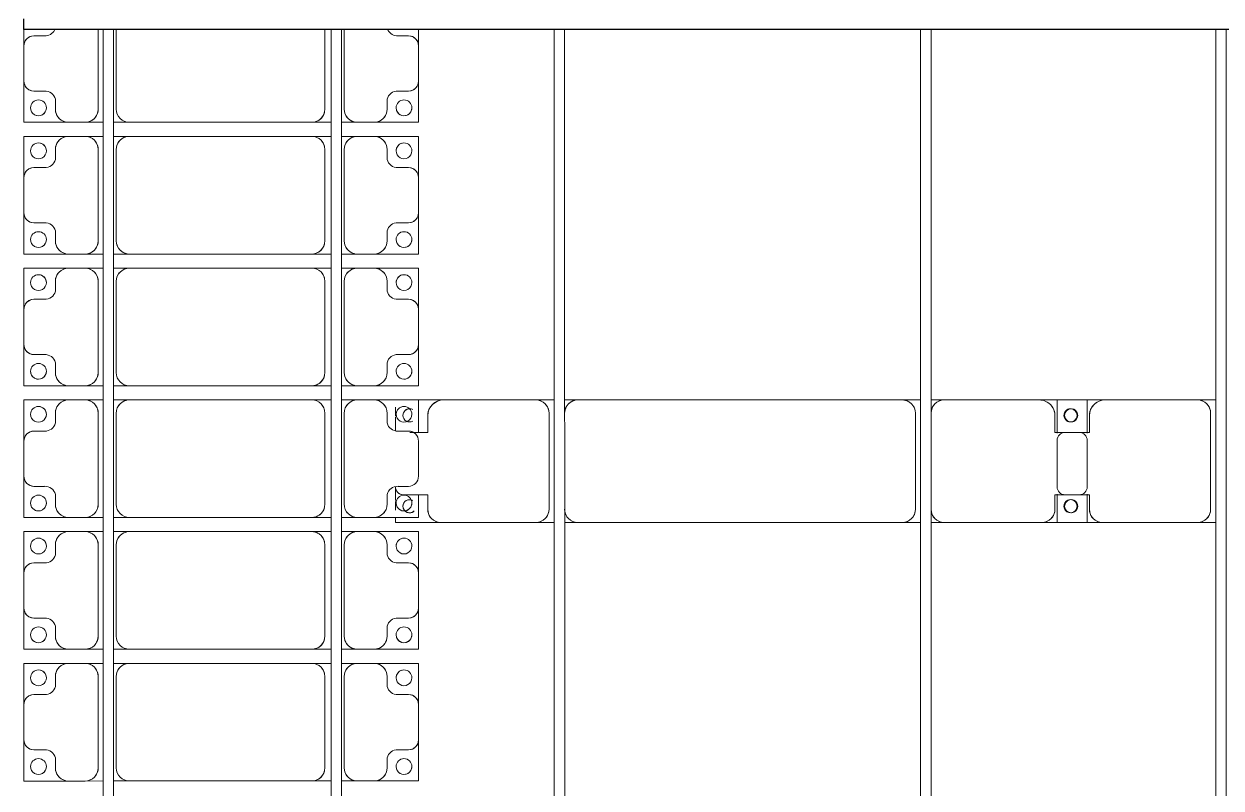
# Model space of a CAD drawing. Header units: millimetres. Extents: x -248177 to 167033, y 156986 to 268923.
# Drawn here: x -241154 to -236613, y 205500 to 208400 of the extents above; entities that cross this region are included whole.
import ezdxf

# ---------------------------------------------------------------- set-up
doc = ezdxf.new("R2010")
doc.units = ezdxf.units.MM
for name, color, linetype, lineweight in [('A-DETL-MBND', 5, 'Continuous', 9), ('A-GENM', 13, 'Continuous', 9), ('S-BEAM', 12, 'Continuous', 9)]:
    doc.layers.add(name, color=color, linetype=linetype, lineweight=lineweight)

# ---------------------------------------------------------------- blocks, each defined once
blk = doc.blocks.new('Dai phaodi lai - DẢI PHAO ĐI LẠI-17681-BỐ TRÍ KHUNG KẾT CẤU BÈ PIN 02')
at = {"layer": 'A-GENM', "color": 7}
for p, q in [((26371.2, 748.4), (26433.1, 748.4)), ((26433.1, 748.4), (26371.2, 748.4)), ((26566.9, 748.4), (26433.1, 748.4)), ((26566.9, 748.4), (26723.2, 748.4)), ((26723.2, 748.4), (26566.9, 748.4)), ((26723.2, 748.4), (26723.2, 579.3)), ((26723.2, 579.3), (26723.2, 748.4)), ((26776.8, 748.4), (26933.1, 748.4)), ((26776.8, 579.3), (26776.8, 748.4)), ((26776.8, 748.4), (26776.8, 579.3)), ((26933.1, 748.4), (26776.8, 748.4)), ((27066.9, 748.4), (26933.1, 748.4)), ((27066.9, 748.4), (27223.2, 748.4)), ((27223.2, 748.4), (27066.9, 748.4)), ((27223.2, 748.4), (27223.2, 579.3)), ((27223.2, 579.3), (27223.2, 748.4)), ((27276.8, 748.4), (27433.1, 748.4)), ((27276.8, 579.3), (27276.8, 748.4)), ((27276.8, 748.4), (27276.8, 579.3)), ((27433.1, 748.4), (27276.8, 748.4)), ((27566.9, 748.4), (27433.1, 748.4)), ((27566.9, 748.4), (27723.2, 748.4)), ((27723.2, 748.4), (27566.9, 748.4)), ((27723.2, 748.4), (27723.2, 579.3)), ((27723.2, 579.3), (27723.2, 748.4)), ((27776.8, 748.4), (27900.4, 748.4)), ((27776.8, 579.3), (27776.8, 748.4)), ((27776.8, 748.4), (27776.8, 579.3)), ((27900.4, 748.4), (27776.8, 748.4)), ((28066.9, 748.4), (27933.1, 748.4)), ((28136.9, 748.4), (28223.2, 748.4)), ((28223.2, 748.4), (28136.9, 748.4)), ((28223.2, 748.4), (28223.2, 579.3)), ((28223.2, 579.3), (28223.2, 748.4)), ((28276.8, 748.4), (28433.1, 748.4)), ((28276.8, 579.3), (28276.8, 748.4)), ((28276.8, 748.4), (28276.8, 579.3)), ((28433.1, 748.4), (28276.8, 748.4)), ((28566.9, 748.4), (28433.1, 748.4)), ((28566.9, 748.4), (28723.2, 748.4)), ((28723.2, 748.4), (28566.9, 748.4)), ((28723.2, 748.4), (28723.2, 579.3)), ((28723.2, 579.3), (28723.2, 748.4)), ((28776.8, 748.4), (28933.1, 748.4)), ((28776.8, 579.3), (28776.8, 748.4)), ((28776.8, 748.4), (28776.8, 579.3)), ((28933.1, 748.4), (28776.8, 748.4)), ((29066.9, 748.4), (28933.1, 748.4)), ((29066.9, 748.4), (29223.2, 748.4)), ((29223.2, 748.4), (29066.9, 748.4)), ((29223.2, 748.4), (29223.2, 579.3)), ((29223.2, 579.3), (29223.2, 748.4)), ((26395.1, 710.4), (26395.1, 670.7)), ((26604.9, 670.7), (26604.9, 710.4)), ((26895.1, 710.4), (26895.1, 670.7)), ((27104.9, 670.7), (27104.9, 710.4)), ((27395.1, 710.4), (27395.1, 670.7)), ((27604.9, 670.7), (27604.9, 710.4)), ((27895.1, 710.4), (27895.1, 670.7)), ((28104.9, 670.7), (28104.9, 710.4)), ((28395.1, 710.4), (28395.1, 670.7)), ((28604.9, 670.7), (28604.9, 710.4)), ((28895.1, 710.4), (28895.1, 670.7)), ((29104.9, 670.7), (29104.9, 710.4)), ((26673.2, 629.3), (26635.7, 629.3)), ((26864.3, 629.3), (26826.8, 629.3)), ((27173.2, 629.3), (27135.7, 629.3)), ((27364.3, 629.3), (27326.8, 629.3)), ((27673.2, 629.3), (27635.7, 629.3)), ((27864.3, 629.3), (27826.8, 629.3)), ((28173.2, 629.3), (28135.7, 629.3)), ((28364.3, 629.3), (28326.8, 629.3)), ((28673.2, 629.3), (28635.7, 629.3)), ((28864.3, 629.3), (28826.8, 629.3)), ((29173.2, 629.3), (29135.7, 629.3)), ((26723.2, 516.7), (26723.2, 579.3)), ((26776.8, 579.3), (26776.8, 516.7)), ((27223.2, 516.7), (27223.2, 579.3)), ((27276.8, 579.3), (27276.8, 516.7)), ((27723.2, 516.7), (27723.2, 579.3)), ((27776.8, 579.3), (27776.8, 516.7)), ((28223.2, 516.7), (28223.2, 579.3)), ((28276.8, 579.3), (28276.8, 516.7)), ((28723.2, 516.7), (28723.2, 579.3)), ((28776.8, 579.3), (28776.8, 516.7)), ((29223.2, 516.7), (29223.2, 579.3)), ((26723.2, 516.7), (26723.2, 456.7)), ((26723.2, 516.7), (26723.2, 456.7)), ((26776.8, 456.7), (26776.8, 516.7)), ((26776.8, 456.7), (26776.8, 516.7)), ((27223.2, 516.7), (27223.2, 456.7)), ((27223.2, 516.7), (27223.2, 456.7)), ((27276.8, 456.7), (27276.8, 516.7)), ((27276.8, 456.7), (27276.8, 516.7)), ((27723.2, 516.7), (27723.2, 456.7)), ((27723.2, 516.7), (27723.2, 456.7)), ((27776.8, 456.7), (27776.8, 516.7)), ((27776.8, 456.7), (27776.8, 516.7)), ((28223.2, 516.7), (28223.2, 456.7)), ((28223.2, 516.7), (28223.2, 456.7)), ((28276.8, 456.7), (28276.8, 516.7)), ((28276.8, 456.7), (28276.8, 516.7)), ((28723.2, 516.7), (28723.2, 456.7)), ((28723.2, 516.7), (28723.2, 456.7)), ((28776.8, 456.7), (28776.8, 516.7)), ((28776.8, 456.7), (28776.8, 516.7)), ((29223.2, 516.7), (29223.2, 456.7)), ((29223.2, 516.7), (29223.2, 456.7)), ((26371.2, 466.7), (26673.2, 466.7)), ((26826.8, 466.7), (27173.2, 466.7)), ((27326.8, 466.7), (27673.2, 466.7)), ((27826.8, 466.7), (28173.2, 466.7)), ((28326.8, 466.7), (28673.2, 466.7)), ((28826.8, 466.7), (29173.2, 466.7)), ((26723.2, 416.7), (26723.2, 343.3)), ((26723.2, 416.7), (26723.2, 343.3)), ((26776.8, 343.3), (26776.8, 416.7)), ((26776.8, 343.3), (26776.8, 416.7)), ((27223.2, 416.7), (27223.2, 343.3)), ((27223.2, 416.7), (27223.2, 343.3)), ((27276.8, 343.3), (27276.8, 416.7)), ((27276.8, 343.3), (27276.8, 416.7)), ((27723.2, 416.7), (27723.2, 343.3)), ((27723.2, 416.7), (27723.2, 343.3)), ((27776.8, 343.3), (27776.8, 416.7)), ((27776.8, 343.3), (27776.8, 416.7)), ((28223.2, 416.7), (28223.2, 343.3)), ((28223.2, 416.7), (28223.2, 343.3)), ((28276.8, 343.3), (28276.8, 416.7)), ((28276.8, 343.3), (28276.8, 416.7)), ((28723.2, 416.7), (28723.2, 343.3)), ((28723.2, 416.7), (28723.2, 343.3)), ((28776.8, 343.3), (28776.8, 416.7)), ((28776.8, 343.3), (28776.8, 416.7)), ((29223.2, 416.7), (29223.2, 343.3)), ((29223.2, 416.7), (29223.2, 343.3)), ((26673.2, 393.3), (26371.2, 393.3)), ((27173.2, 393.3), (26826.8, 393.3)), ((27673.2, 393.3), (27326.8, 393.3)), ((28173.2, 393.3), (27826.8, 393.3)), ((28673.2, 393.3), (28326.8, 393.3)), ((29173.2, 393.3), (28826.8, 393.3)), ((26723.2, -348.3), (26723.2, 343.3)), ((26776.8, 343.3), (26776.8, -348.3)), ((27223.2, -348.3), (27223.2, 343.3)), ((27276.8, 343.3), (27276.8, -348.3)), ((27723.2, -348.3), (27723.2, 343.3)), ((27776.8, 343.3), (27776.8, -348.3)), ((28223.2, -348.3), (28223.2, 343.3)), ((28276.8, 343.3), (28276.8, -348.3)), ((28723.2, -348.3), (28723.2, 343.3)), ((28776.8, 343.3), (28776.8, -348.3)), ((29223.2, -348.3), (29223.2, 343.3)), ((26723.2, -348.3), (26723.2, -408.3)), ((26723.2, -348.3), (26723.2, -408.3)), ((26776.8, -408.3), (26776.8, -348.3)), ((26776.8, -408.3), (26776.8, -348.3)), ((27223.2, -348.3), (27223.2, -408.3)), ((27223.2, -348.3), (27223.2, -408.3)), ((27276.8, -408.3), (27276.8, -348.3)), ((27276.8, -408.3), (27276.8, -348.3)), ((27723.2, -348.3), (27723.2, -408.3)), ((27723.2, -348.3), (27723.2, -408.3)), ((27776.8, -408.3), (27776.8, -348.3)), ((27776.8, -408.3), (27776.8, -348.3)), ((28223.2, -348.3), (28223.2, -408.3)), ((28223.2, -348.3), (28223.2, -408.3)), ((28276.8, -408.3), (28276.8, -348.3)), ((28276.8, -408.3), (28276.8, -348.3)), ((28723.2, -348.3), (28723.2, -408.3)), ((28723.2, -348.3), (28723.2, -408.3)), ((28776.8, -408.3), (28776.8, -348.3)), ((28776.8, -408.3), (28776.8, -348.3)), ((29223.2, -348.3), (29223.2, -408.3)), ((29223.2, -348.3), (29223.2, -408.3)), ((26371.2, -398.3), (26673.2, -398.3)), ((26826.8, -398.3), (27173.2, -398.3)), ((27326.8, -398.3), (27673.2, -398.3)), ((27826.8, -398.3), (28173.2, -398.3)), ((28326.8, -398.3), (28673.2, -398.3)), ((28826.8, -398.3), (29173.2, -398.3)), ((26723.2, -448.3), (26723.2, -516.7)), ((26723.2, -448.3), (26723.2, -516.7)), ((26776.8, -516.7), (26776.8, -448.3)), ((26776.8, -516.7), (26776.8, -448.3)), ((27223.2, -448.3), (27223.2, -516.7)), ((27223.2, -448.3), (27223.2, -516.7)), ((27276.8, -516.7), (27276.8, -448.3)), ((27276.8, -516.7), (27276.8, -448.3)), ((27723.2, -448.3), (27723.2, -516.7)), ((27723.2, -448.3), (27723.2, -516.7)), ((27776.8, -516.7), (27776.8, -448.3)), ((27776.8, -516.7), (27776.8, -448.3)), ((28223.2, -448.3), (28223.2, -516.7)), ((28223.2, -448.3), (28223.2, -516.7)), ((28276.8, -516.7), (28276.8, -448.3)), ((28276.8, -516.7), (28276.8, -448.3)), ((28723.2, -448.3), (28723.2, -516.7)), ((28723.2, -448.3), (28723.2, -516.7)), ((28776.8, -516.7), (28776.8, -448.3)), ((28776.8, -516.7), (28776.8, -448.3)), ((29223.2, -448.3), (29223.2, -516.7)), ((29223.2, -448.3), (29223.2, -516.7)), ((26673.2, -466.7), (26371.2, -466.7)), ((27173.2, -466.7), (26826.8, -466.7)), ((27673.2, -466.7), (27326.8, -466.7)), ((28173.2, -466.7), (27826.8, -466.7)), ((28673.2, -466.7), (28326.8, -466.7)), ((29173.2, -466.7), (28826.8, -466.7)), ((26723.2, -579.3), (26723.2, -516.7)), ((26776.8, -516.7), (26776.8, -579.3)), ((27223.2, -579.3), (27223.2, -516.7)), ((27276.8, -516.7), (27276.8, -579.3)), ((27723.2, -579.3), (27723.2, -516.7)), ((27776.8, -516.7), (27776.8, -579.3)), ((28223.2, -579.3), (28223.2, -516.7)), ((28276.8, -516.7), (28276.8, -579.3)), ((28723.2, -579.3), (28723.2, -516.7)), ((28776.8, -516.7), (28776.8, -579.3)), ((29223.2, -579.3), (29223.2, -516.7)), ((26723.2, -579.3), (26723.2, -748.4)), ((26723.2, -748.4), (26723.2, -579.3)), ((26776.8, -748.4), (26776.8, -579.3)), ((26776.8, -579.3), (26776.8, -748.4)), ((27223.2, -579.3), (27223.2, -748.4)), ((27223.2, -748.4), (27223.2, -579.3)), ((27276.8, -748.4), (27276.8, -579.3)), ((27276.8, -579.3), (27276.8, -748.4)), ((27723.2, -579.3), (27723.2, -748.4)), ((27723.2, -748.4), (27723.2, -579.3)), ((27776.8, -748.4), (27776.8, -579.3)), ((27776.8, -579.3), (27776.8, -748.4)), ((28223.2, -579.3), (28223.2, -748.4)), ((28223.2, -748.4), (28223.2, -579.3)), ((28276.8, -748.4), (28276.8, -579.3)), ((28276.8, -579.3), (28276.8, -748.4)), ((28723.2, -579.3), (28723.2, -748.4)), ((28723.2, -748.4), (28723.2, -579.3)), ((28776.8, -748.4), (28776.8, -579.3)), ((28776.8, -579.3), (28776.8, -748.4)), ((29223.2, -579.3), (29223.2, -748.4)), ((29223.2, -748.4), (29223.2, -579.3)), ((26635.7, -629.3), (26673.2, -629.3)), ((26826.8, -629.3), (26864.3, -629.3)), ((27135.7, -629.3), (27173.2, -629.3)), ((27326.8, -629.3), (27364.3, -629.3)), ((27635.7, -629.3), (27673.2, -629.3)), ((27826.8, -629.3), (27864.3, -629.3)), ((28135.7, -629.3), (28173.2, -629.3)), ((28326.8, -629.3), (28364.3, -629.3)), ((28635.7, -629.3), (28673.2, -629.3)), ((28826.8, -629.3), (28864.3, -629.3)), ((29135.7, -629.3), (29173.2, -629.3)), ((26395.1, -670.7), (26395.1, -710.4)), ((26604.9, -710.4), (26604.9, -670.7)), ((26895.1, -670.7), (26895.1, -710.4)), ((27104.9, -710.4), (27104.9, -670.7)), ((27395.1, -670.7), (27395.1, -710.4)), ((27604.9, -710.4), (27604.9, -670.7)), ((27895.1, -670.7), (27895.1, -710.4)), ((28104.9, -710.4), (28104.9, -670.7)), ((28395.1, -670.7), (28395.1, -710.4)), ((28604.9, -710.4), (28604.9, -670.7)), ((28895.1, -670.7), (28895.1, -710.4)), ((29104.9, -710.4), (29104.9, -670.7)), ((26433.1, -748.4), (26371.2, -748.4)), ((26371.2, -748.4), (26433.1, -748.4)), ((26433.1, -748.4), (26566.9, -748.4)), ((26723.2, -748.4), (26566.9, -748.4)), ((26566.9, -748.4), (26723.2, -748.4)), ((26933.1, -748.4), (26776.8, -748.4)), ((26776.8, -748.4), (26933.1, -748.4)), ((26933.1, -748.4), (27066.9, -748.4)), ((27223.2, -748.4), (27066.9, -748.4)), ((27066.9, -748.4), (27223.2, -748.4)), ((27433.1, -748.4), (27276.8, -748.4)), ((27276.8, -748.4), (27433.1, -748.4)), ((27433.1, -748.4), (27566.9, -748.4)), ((27723.2, -748.4), (27566.9, -748.4)), ((27566.9, -748.4), (27723.2, -748.4)), ((27933.1, -748.4), (27776.8, -748.4)), ((27776.8, -748.4), (27933.1, -748.4)), ((27933.1, -748.4), (28066.9, -748.4)), ((28223.2, -748.4), (28066.9, -748.4)), ((28066.9, -748.4), (28223.2, -748.4)), ((28433.1, -748.4), (28276.8, -748.4)), ((28276.8, -748.4), (28433.1, -748.4)), ((28433.1, -748.4), (28566.9, -748.4)), ((28723.2, -748.4), (28566.9, -748.4)), ((28566.9, -748.4), (28723.2, -748.4)), ((28933.1, -748.4), (28776.8, -748.4)), ((28776.8, -748.4), (28933.1, -748.4)), ((28933.1, -748.4), (29066.9, -748.4)), ((29223.2, -748.4), (29066.9, -748.4)), ((29066.9, -748.4), (29223.2, -748.4))]:
    blk.add_line(p, q, dxfattribs=at)
for centre, radius, start, end in [((26433.1, 710.4), 38, 90, 180), ((26433.1, 710.4), 38, 90, 180), ((26433.1, 710.4), 38, 120, 180), ((26433.1, 710.4), 38, 120, 180), ((26433.1, 710.4), 38, 90, 105), ((26433.1, 710.4), 38, 90, 105), ((26566.9, 710.4), 38, 0, 90), ((26566.9, 710.4), 38, 75, 90), ((26566.9, 710.4), 38, 0, 90), ((26566.9, 710.4), 38, 75, 90), ((26566.9, 710.4), 38, 0, 60), ((26566.9, 710.4), 38, 0, 60), ((26933.1, 710.4), 38, 90, 180), ((26933.1, 710.4), 38, 90, 180), ((26933.1, 710.4), 38, 120, 180), ((26933.1, 710.4), 38, 120, 180), ((26933.1, 710.4), 38, 90, 105), ((26933.1, 710.4), 38, 90, 105), ((27066.9, 710.4), 38, 360, 90), ((27066.9, 710.4), 38, 75, 90), ((27066.9, 710.4), 38, 360, 90), ((27066.9, 710.4), 38, 75, 90), ((27066.9, 710.4), 38, 360, 60), ((27066.9, 710.4), 38, 360, 60), ((27433.1, 710.4), 38, 90, 180), ((27433.1, 710.4), 38, 90, 180), ((27433.1, 710.4), 38, 120, 180), ((27433.1, 710.4), 38, 120, 180), ((27433.1, 710.4), 38, 90, 105), ((27433.1, 710.4), 38, 90, 105), ((27566.9, 710.4), 38, 0, 90), ((27566.9, 710.4), 38, 75, 90), ((27566.9, 710.4), 38, 0, 90), ((27566.9, 710.4), 38, 75, 90), ((27566.9, 710.4), 38, 0, 60), ((27566.9, 710.4), 38, 0, 60), ((27933.1, 710.4), 38, 90, 180), ((27933.1, 710.4), 38, 150, 180), ((27933.1, 710.4), 38, 150, 180), ((28066.9, 710.4), 38, 360, 90), ((28433.1, 710.4), 38, 90, 180), ((28433.1, 710.4), 38, 90, 180), ((28433.1, 710.4), 38, 120, 180), ((28433.1, 710.4), 38, 120, 180), ((28433.1, 710.4), 38, 90, 105), ((28433.1, 710.4), 38, 90, 105), ((28566.9, 710.4), 38, 360, 90), ((28566.9, 710.4), 38, 75, 90), ((28566.9, 710.4), 38, 0, 90), ((28566.9, 710.4), 38, 75, 90), ((28566.9, 710.4), 38, 0, 60), ((28566.9, 710.4), 38, 0, 60), ((28933.1, 710.4), 38, 90, 180), ((28933.1, 710.4), 38, 90, 180), ((28933.1, 710.4), 38, 120, 180), ((28933.1, 710.4), 38, 120, 180), ((28933.1, 710.4), 38, 90, 105), ((28933.1, 710.4), 38, 90, 105), ((29066.9, 710.4), 38, 0, 90), ((29066.9, 710.4), 38, 75, 90), ((29066.9, 710.4), 38, 0, 90), ((29066.9, 710.4), 38, 75, 90), ((29066.9, 710.4), 38, 0, 60), ((29066.9, 710.4), 38, 0, 60), ((26668.4, 693.3), 30, 90, 270), ((26668.4, 693.3), 30, 90, 270), ((26668.4, 693.3), 30, 270, 90), ((26668.4, 693.3), 30, 0, 90), ((26668.4, 693.3), 30, 270, 345), ((26831.6, 693.3), 30, 90, 270), ((26831.6, 693.3), 30, 90, 180), ((26831.6, 693.3), 30, 195, 270), ((26831.6, 693.3), 30, 270, 90), ((26831.6, 693.3), 30, 270, 90), ((27168.4, 693.3), 30, 90, 270), ((27168.4, 693.3), 30, 90, 270), ((27168.4, 693.3), 30, 270, 90), ((27168.4, 693.3), 30, 0, 90), ((27168.4, 693.3), 30, 270, 345), ((27331.6, 693.3), 30, 90, 270), ((27331.6, 693.3), 30, 90, 180), ((27331.6, 693.3), 30, 195, 270), ((27331.6, 693.3), 30, 270, 90), ((27331.6, 693.3), 30, 270, 90), ((27668.4, 693.3), 30, 90, 270), ((27668.4, 693.3), 30, 90, 270), ((27668.4, 693.3), 30, 270, 90), ((27668.4, 693.3), 30, 0, 90), ((27668.4, 693.3), 30, 270, 345), ((27831.6, 693.3), 30, 90, 270), ((27831.6, 693.3), 30, 90, 180), ((27831.6, 693.3), 30, 195, 270), ((27831.6, 693.3), 30, 270, 90), ((27831.6, 693.3), 30, 270, 90), ((28168.4, 693.3), 30, 90, 270), ((28168.4, 693.3), 30, 90, 270), ((28168.4, 693.3), 30, 270, 90), ((28168.4, 693.3), 30, 0, 90), ((28168.4, 693.3), 30, 270, 345), ((28331.6, 693.3), 30, 90, 270), ((28331.6, 693.3), 30, 90, 180), ((28331.6, 693.3), 30, 195, 270), ((28331.6, 693.3), 30, 270, 90), ((28331.6, 693.3), 30, 270, 90), ((28668.4, 693.3), 30, 90, 270), ((28668.4, 693.3), 30, 90, 270), ((28668.4, 693.3), 30, 270, 90), ((28668.4, 693.3), 30, 0, 90), ((28668.4, 693.3), 30, 270, 345), ((28831.6, 693.3), 30, 90, 270), ((28831.6, 693.3), 30, 90, 180), ((28831.6, 693.3), 30, 195, 270), ((28831.6, 693.3), 30, 270, 90), ((28831.6, 693.3), 30, 270, 90), ((29168.4, 693.3), 30, 90, 270), ((29168.4, 693.3), 30, 90, 270), ((29168.4, 693.3), 30, 270, 90), ((29168.4, 693.3), 30, 0, 90), ((29168.4, 693.3), 30, 270, 345), ((26355.2, 668.2), 40, 296.5751, 3.5081), ((26644.8, 668.2), 40, 176.4919, 256.8115), ((26855.2, 668.2), 40, 283.1885, 3.5081), ((27144.8, 668.2), 40, 176.4919, 256.8115), ((27355.2, 668.2), 40, 283.1885, 3.5081), ((27644.8, 668.2), 40, 176.4919, 256.8115), ((27855.2, 668.2), 40, 283.1885, 3.5081), ((28144.8, 668.2), 40, 176.4919, 256.8115), ((28355.2, 668.2), 40, 283.1885, 3.5081), ((28644.8, 668.2), 40, 176.4919, 256.8115), ((28855.2, 668.2), 40, 283.1885, 3.5081), ((29144.8, 668.2), 40, 176.4919, 256.8115), ((26673.2, 579.3), 50, 0, 90), ((26673.2, 579.3), 50, 15, 90), ((26826.8, 579.3), 50, 90, 180), ((26826.8, 579.3), 50, 90, 165), ((27173.2, 579.3), 50, 360, 90), ((27173.2, 579.3), 50, 15, 90), ((27326.8, 579.3), 50, 90, 180), ((27326.8, 579.3), 50, 90, 165), ((27673.2, 579.3), 50, 0, 90), ((27673.2, 579.3), 50, 15, 90), ((27826.8, 579.3), 50, 90, 180), ((27826.8, 579.3), 50, 90, 165), ((28173.2, 579.3), 50, 360, 90), ((28173.2, 579.3), 50, 15, 90), ((28326.8, 579.3), 50, 90, 180), ((28326.8, 579.3), 50, 90, 165), ((28673.2, 579.3), 50, 0, 90), ((28673.2, 579.3), 50, 15, 90), ((28826.8, 579.3), 50, 90, 180), ((28826.8, 579.3), 50, 90, 165), ((29173.2, 579.3), 50, 0, 90), ((29173.2, 579.3), 50, 15, 90), ((26673.2, 516.7), 50, 270, 0), ((26673.2, 516.7), 50, 270, 345), ((26826.8, 516.7), 50, 180, 270), ((26826.8, 516.7), 50, 195, 270), ((27173.2, 516.7), 50, 270, 0), ((27173.2, 516.7), 50, 270, 345), ((27326.8, 516.7), 50, 180, 270), ((27326.8, 516.7), 50, 195, 270), ((27673.2, 516.7), 50, 270, 0), ((27673.2, 516.7), 50, 270, 345), ((27826.8, 516.7), 50, 180, 270), ((27826.8, 516.7), 50, 195, 270), ((28173.2, 516.7), 50, 270, 360), ((28173.2, 516.7), 50, 270, 345), ((28326.8, 516.7), 50, 180, 270), ((28326.8, 516.7), 50, 195, 270), ((28673.2, 516.7), 50, 270, 0), ((28673.2, 516.7), 50, 270, 345), ((28826.8, 516.7), 50, 180, 270), ((28826.8, 516.7), 50, 195, 270), ((29173.2, 516.7), 50, 270, 360), ((29173.2, 516.7), 50, 270, 345), ((26673.2, 343.3), 50, 360, 90), ((26673.2, 343.3), 50, 360, 75), ((26826.8, 343.3), 50, 90, 180), ((26826.8, 343.3), 50, 150, 180), ((26826.8, 343.3), 50, 105, 135), ((27173.2, 343.3), 50, 0, 90), ((27173.2, 343.3), 50, 0, 75), ((27326.8, 343.3), 50, 90, 180), ((27326.8, 343.3), 50, 150, 180), ((27326.8, 343.3), 50, 105, 135), ((27673.2, 343.3), 50, 360, 90), ((27673.2, 343.3), 50, 360, 75), ((27826.8, 343.3), 50, 90, 180), ((27826.8, 343.3), 50, 150, 180), ((27826.8, 343.3), 50, 105, 135), ((28173.2, 343.3), 50, 0, 90), ((28173.2, 343.3), 50, 360, 75), ((28326.8, 343.3), 50, 90, 180), ((28326.8, 343.3), 50, 150, 180), ((28326.8, 343.3), 50, 105, 135), ((28673.2, 343.3), 50, 360, 90), ((28673.2, 343.3), 50, 360, 75), ((28826.8, 343.3), 50, 90, 180), ((28826.8, 343.3), 50, 150, 180), ((28826.8, 343.3), 50, 105, 135), ((29173.2, 343.3), 50, 0, 90), ((29173.2, 343.3), 50, 0, 75), ((26673.2, -348.3), 50, 270, 360), ((26673.2, -348.3), 50, 270, 360), ((26826.8, -348.3), 50, 180, 270), ((26826.8, -348.3), 50, 195, 270), ((27173.2, -348.3), 50, 270, 0), ((27173.2, -348.3), 50, 285, 0), ((27326.8, -348.3), 50, 180, 270), ((27326.8, -348.3), 50, 195, 270), ((27673.2, -348.3), 50, 270, 360), ((27673.2, -348.3), 50, 270, 360), ((27826.8, -348.3), 50, 180, 270), ((27826.8, -348.3), 50, 195, 270), ((28173.2, -348.3), 50, 270, 0), ((28173.2, -348.3), 50, 270, 0), ((28326.8, -348.3), 50, 180, 270), ((28326.8, -348.3), 50, 195, 270), ((28673.2, -348.3), 50, 270, 360), ((28673.2, -348.3), 50, 270, 360), ((28826.8, -348.3), 50, 180, 270), ((28826.8, -348.3), 50, 195, 270), ((29173.2, -348.3), 50, 270, 0), ((29173.2, -348.3), 50, 270, 0), ((26673.2, -516.7), 50, 360, 90), ((26673.2, -516.7), 50, 15, 90), ((26826.8, -516.7), 50, 90, 180), ((26826.8, -516.7), 50, 90, 165), ((27173.2, -516.7), 50, 360, 90), ((27173.2, -516.7), 50, 15, 90), ((27326.8, -516.7), 50, 90, 180), ((27326.8, -516.7), 50, 90, 165), ((27673.2, -516.7), 50, 360, 90), ((27673.2, -516.7), 50, 15, 90), ((27826.8, -516.7), 50, 90, 180), ((27826.8, -516.7), 50, 90, 165), ((28173.2, -516.7), 50, 0, 90), ((28173.2, -516.7), 50, 15, 90), ((28326.8, -516.7), 50, 90, 180), ((28326.8, -516.7), 50, 90, 165), ((28673.2, -516.7), 50, 360, 90), ((28673.2, -516.7), 50, 15, 90), ((28826.8, -516.7), 50, 90, 180), ((28826.8, -516.7), 50, 90, 165), ((29173.2, -516.7), 50, 360, 90), ((29173.2, -516.7), 50, 15, 90), ((26673.2, -579.3), 50, 270, 0), ((26826.8, -579.3), 50, 180, 270), ((27173.2, -579.3), 50, 270, 360), ((27326.8, -579.3), 50, 180, 270), ((27673.2, -579.3), 50, 270, 0), ((27826.8, -579.3), 50, 180, 270), ((28173.2, -579.3), 50, 270, 0), ((28326.8, -579.3), 50, 180, 270), ((28673.2, -579.3), 50, 270, 360), ((28826.8, -579.3), 50, 180, 270), ((29173.2, -579.3), 50, 270, 360), ((26355.2, -668.2), 40, 356.4919, 63.4249), ((26644.8, -668.2), 40, 103.1885, 183.5081), ((26673.2, -579.3), 50, 270, 345), ((26826.8, -579.3), 50, 195, 270), ((26855.2, -668.2), 40, 356.4919, 76.8115), ((27144.8, -668.2), 40, 103.1885, 183.5081), ((27173.2, -579.3), 50, 270, 345), ((27326.8, -579.3), 50, 195, 270), ((27355.2, -668.2), 40, 356.4919, 76.8115), ((27644.8, -668.2), 40, 103.1885, 183.5081), ((27673.2, -579.3), 50, 270, 345), ((27826.8, -579.3), 50, 195, 270), ((27855.2, -668.2), 40, 356.4919, 76.8115), ((28144.8, -668.2), 40, 103.1885, 183.5081), ((28173.2, -579.3), 50, 270, 345), ((28326.8, -579.3), 50, 195, 270), ((28355.2, -668.2), 40, 356.4919, 76.8115), ((28644.8, -668.2), 40, 103.1885, 183.5081), ((28673.2, -579.3), 50, 270, 345), ((28826.8, -579.3), 50, 195, 270), ((28855.2, -668.2), 40, 356.4919, 76.8115), ((29144.8, -668.2), 40, 103.1885, 183.5081), ((29173.2, -579.3), 50, 270, 345), ((26668.4, -693.3), 30, 90, 270), ((26668.4, -693.3), 30, 90, 270), ((26668.4, -693.3), 30, 270, 90), ((26668.4, -693.3), 30, 15, 90), ((26831.6, -693.3), 30, 90, 270), ((26831.6, -693.3), 30, 90, 165), ((26831.6, -693.3), 30, 270, 90), ((26831.6, -693.3), 30, 270, 90), ((27168.4, -693.3), 30, 90, 270), ((27168.4, -693.3), 30, 90, 270), ((27168.4, -693.3), 30, 270, 90), ((27168.4, -693.3), 30, 15, 90), ((27331.6, -693.3), 30, 90, 270), ((27331.6, -693.3), 30, 90, 165), ((27331.6, -693.3), 30, 270, 90), ((27331.6, -693.3), 30, 270, 90), ((27668.4, -693.3), 30, 90, 270), ((27668.4, -693.3), 30, 90, 270), ((27668.4, -693.3), 30, 270, 90), ((27668.4, -693.3), 30, 15, 90), ((27831.6, -693.3), 30, 90, 270), ((27831.6, -693.3), 30, 90, 165), ((27831.6, -693.3), 30, 270, 90), ((27831.6, -693.3), 30, 270, 90), ((28168.4, -693.3), 30, 90, 270), ((28168.4, -693.3), 30, 90, 270), ((28168.4, -693.3), 30, 270, 90), ((28168.4, -693.3), 30, 15, 90), ((28331.6, -693.3), 30, 90, 270), ((28331.6, -693.3), 30, 90, 165), ((28331.6, -693.3), 30, 270, 90), ((28331.6, -693.3), 30, 270, 90), ((28668.4, -693.3), 30, 90, 270), ((28668.4, -693.3), 30, 90, 270), ((28668.4, -693.3), 30, 270, 90), ((28668.4, -693.3), 30, 15, 90), ((28831.6, -693.3), 30, 90, 270), ((28831.6, -693.3), 30, 90, 165), ((28831.6, -693.3), 30, 270, 90), ((28831.6, -693.3), 30, 270, 90), ((29168.4, -693.3), 30, 90, 270), ((29168.4, -693.3), 30, 90, 270), ((29168.4, -693.3), 30, 270, 90), ((29168.4, -693.3), 30, 15, 90), ((26433.1, -710.4), 38, 180, 270), ((26433.1, -710.4), 38, 180, 240), ((26433.1, -710.4), 38, 180, 270), ((26433.1, -710.4), 38, 180, 240), ((26566.9, -710.4), 38, 270, 360), ((26566.9, -710.4), 38, 270, 360), ((26566.9, -710.4), 38, 300, 360), ((26566.9, -710.4), 38, 300, 360), ((26668.4, -693.3), 30, 270, 360), ((26831.6, -693.3), 30, 180, 270), ((26933.1, -710.4), 38, 180, 270), ((26933.1, -710.4), 38, 180, 240), ((26933.1, -710.4), 38, 180, 270), ((26933.1, -710.4), 38, 180, 240), ((27066.9, -710.4), 38, 270, 0), ((27066.9, -710.4), 38, 270, 0), ((27066.9, -710.4), 38, 300, 0), ((27066.9, -710.4), 38, 300, 0), ((27168.4, -693.3), 30, 270, 360), ((27331.6, -693.3), 30, 180, 270), ((27433.1, -710.4), 38, 180, 270), ((27433.1, -710.4), 38, 180, 240), ((27433.1, -710.4), 38, 180, 270), ((27433.1, -710.4), 38, 180, 240), ((27566.9, -710.4), 38, 270, 360), ((27566.9, -710.4), 38, 270, 360), ((27566.9, -710.4), 38, 300, 0), ((27566.9, -710.4), 38, 300, 0), ((27668.4, -693.3), 30, 270, 360), ((27831.6, -693.3), 30, 180, 270), ((27933.1, -710.4), 38, 180, 270), ((27933.1, -710.4), 38, 180, 240), ((27933.1, -710.4), 38, 180, 270), ((27933.1, -710.4), 38, 180, 240), ((28066.9, -710.4), 38, 270, 0), ((28066.9, -710.4), 38, 270, 0), ((28066.9, -710.4), 38, 300, 0), ((28066.9, -710.4), 38, 300, 0), ((28168.4, -693.3), 30, 270, 360), ((28331.6, -693.3), 30, 180, 270), ((28433.1, -710.4), 38, 180, 270), ((28433.1, -710.4), 38, 180, 240), ((28433.1, -710.4), 38, 180, 270), ((28433.1, -710.4), 38, 180, 240), ((28566.9, -710.4), 38, 270, 0), ((28566.9, -710.4), 38, 270, 360), ((28566.9, -710.4), 38, 300, 0), ((28566.9, -710.4), 38, 300, 0), ((28668.4, -693.3), 30, 270, 360), ((28831.6, -693.3), 30, 180, 270), ((28933.1, -710.4), 38, 180, 270), ((28933.1, -710.4), 38, 180, 240), ((28933.1, -710.4), 38, 180, 270), ((28933.1, -710.4), 38, 180, 240), ((29066.9, -710.4), 38, 270, 360), ((29066.9, -710.4), 38, 270, 360), ((29066.9, -710.4), 38, 300, 0), ((29066.9, -710.4), 38, 300, 360), ((29168.4, -693.3), 30, 270, 360), ((26433.1, -710.4), 38, 255, 270), ((26433.1, -710.4), 38, 255, 270), ((26566.9, -710.4), 38, 270, 285), ((26566.9, -710.4), 38, 270, 285), ((26933.1, -710.4), 38, 255, 270), ((26933.1, -710.4), 38, 255, 270), ((27066.9, -710.4), 38, 270, 285), ((27066.9, -710.4), 38, 270, 285), ((27433.1, -710.4), 38, 255, 270), ((27433.1, -710.4), 38, 255, 270), ((27566.9, -710.4), 38, 270, 285), ((27566.9, -710.4), 38, 270, 285), ((27933.1, -710.4), 38, 255, 270), ((27933.1, -710.4), 38, 255, 270), ((28066.9, -710.4), 38, 270, 285), ((28066.9, -710.4), 38, 270, 285), ((28433.1, -710.4), 38, 255, 270), ((28433.1, -710.4), 38, 255, 270), ((28566.9, -710.4), 38, 270, 285), ((28566.9, -710.4), 38, 270, 285), ((28933.1, -710.4), 38, 255, 270), ((28933.1, -710.4), 38, 255, 270), ((29066.9, -710.4), 38, 270, 285), ((29066.9, -710.4), 38, 270, 285)]:
    blk.add_arc(centre, radius, start, end, dxfattribs=at)
blk = doc.blocks.new('Dai phao do pin - DẢI PHAO ĐỠ PIN-V23-BỐ TRÍ KHUNG KẾT CẤU BÈ PIN 02')
at = {"layer": 'A-DETL-MBND', "color": 8}
for p, q in [((-1312.2, 241.6), (-1254.8, 241.6)), ((-1254.8, 241.6), (-1312.2, 241.6)), ((-1225.6, 241.6), (-1129.7, 241.6)), ((-1129.7, 241.6), (-1225.6, 241.6)), ((-779.7, 241.6), (-1129.7, 241.6)), ((-779.7, 241.6), (-710.3, 241.6)), ((-779.7, 241.6), (-710.3, 241.6)), ((-670.3, 241.6), (-620.3, 241.6)), ((-670.3, 241.6), (-620.3, 241.6)), ((610.3, 241.6), (-620.3, 241.6)), ((610.3, 241.6), (679.7, 241.6)), ((610.3, 241.6), (679.7, 241.6)), ((719.7, 241.6), (769.7, 241.6)), ((719.7, 241.6), (769.7, 241.6)), ((1129.7, 241.6), (769.7, 241.6)), ((1129.7, 241.6), (1312.2, 241.6)), ((1312.2, 241.6), (1129.7, 241.6)), ((1197.8, 241.6), (1380.3, 241.6)), ((1197.8, 116.2), (1197.8, 241.6)), ((1380.3, 241.6), (1197.8, 241.6)), ((1312.2, 241.6), (1312.2, 116.2)), ((1730.3, 241.6), (1380.3, 241.6)), ((1730.3, 241.6), (1799.7, 241.6)), ((1730.3, 241.6), (1799.7, 241.6)), ((-1312.2, 180.5), (-1312.2, 214.2)), ((-1312.2, 214.2), (-1312.2, 180.5)), ((-729.7, -173.4), (-729.7, 191.6)), ((660.3, -173.4), (660.3, 191.6)), ((1780.3, -173.4), (1780.3, 191.6)), ((-1312.2, 124.2), (-1312.2, 176.9)), ((-1312.2, 176.9), (-1312.2, 124.2)), ((-1189.7, 181.6), (-1189.7, 118.2)), ((1189.7, 118.2), (1189.7, 181.6)), ((1320.3, 181.6), (1320.3, 118.2)), ((-1189.7, 118.2), (-1257.4, 118.2)), ((1282.2, 118.2), (1189.7, 118.2)), ((1320.3, 118.2), (1227.8, 118.2)), ((1197.8, 88.2), (1197.8, -88.2)), ((1312.2, -88.2), (1312.2, 88.2)), ((-1312.2, -139.6), (-1312.2, -88.2)), ((-1312.2, -88.2), (-1312.2, -139.6)), ((-1282.2, -118.2), (-1189.7, -118.2)), ((-1189.7, -118.2), (-1189.7, -173.4)), ((1189.7, -173.4), (1189.7, -118.2)), ((1189.7, -118.2), (1282.2, -118.2)), ((1197.8, -223.4), (1197.8, -116.2)), ((1227.8, -118.2), (1320.3, -118.2)), ((1312.2, -116.2), (1312.2, -223.4)), ((1320.3, -118.2), (1320.3, -173.4)), ((-1312.2, -176.9), (-1312.2, -143.2)), ((-1312.2, -143.2), (-1312.2, -176.9)), ((-1312.2, -223.4), (-1312.2, -203.6)), ((-1312.2, -203.6), (-1312.2, -223.4)), ((-1139.7, -223.4), (-1312.2, -223.4)), ((-1312.2, -223.4), (-1139.7, -223.4)), ((-1139.7, -223.4), (-779.7, -223.4)), ((-710.3, -223.4), (-779.7, -223.4)), ((-710.3, -223.4), (-779.7, -223.4)), ((-620.3, -223.4), (-670.3, -223.4)), ((-620.3, -223.4), (-670.3, -223.4)), ((-620.3, -223.4), (610.3, -223.4)), ((679.7, -223.4), (610.3, -223.4)), ((679.7, -223.4), (610.3, -223.4)), ((769.7, -223.4), (719.7, -223.4)), ((769.7, -223.4), (719.7, -223.4)), ((769.7, -223.4), (1139.7, -223.4)), ((1312.2, -223.4), (1139.7, -223.4)), ((1139.7, -223.4), (1312.2, -223.4)), ((1370.3, -223.4), (1197.8, -223.4)), ((1197.8, -223.4), (1370.3, -223.4)), ((1370.3, -223.4), (1730.3, -223.4)), ((1799.7, -223.4), (1730.3, -223.4)), ((1799.7, -223.4), (1730.3, -223.4))]:
    blk.add_line(p, q, dxfattribs=at)
for centre, radius, start, end in [((-1129.7, 181.6), 60, 90, 180), ((-1129.7, 181.6), 60, 120, 180), ((-779.7, 191.6), 50, 360, 90), ((-779.7, 191.6), 50, 360, 75), ((-620.3, 191.6), 50, 90, 180), ((-620.3, 191.6), 50, 105, 135), ((610.3, 191.6), 50, 360, 90), ((610.3, 191.6), 50, 60, 90), ((769.7, 191.6), 50, 90, 180), ((769.7, 191.6), 50, 105, 180), ((1129.7, 181.6), 60, 360, 90), ((1129.7, 181.6), 60, 360, 60), ((1380.3, 181.6), 60, 90, 180), ((1380.3, 181.6), 60, 120, 180), ((1730.3, 191.6), 50, 360, 90), ((1730.3, 191.6), 50, 360, 75), ((-1258.6, 183.2), 25, 60, 180), ((-1258.6, 183.2), 25, 90, 180), ((-1258.6, 183.2), 25, 180, 300), ((-1258.6, 183.2), 25, 180, 300), ((-1258.6, 183.2), 25, 60, 75), ((-620.3, 191.6), 50, 150, 180), ((610.3, 191.6), 50, 15, 30), ((1248.6, 183.2), 25, 360, 180), ((1248.6, 183.2), 25, 180, 0), ((1248.6, 183.2), 25, 360, 165), ((1251.4, 183.2), 25, 0, 180), ((1251.4, 183.2), 25, 90, 180), ((1251.4, 183.2), 25, 180, 360), ((1251.4, 183.2), 25, 180, 300), ((1248.6, 183.2), 25, 210, 360), ((1251.4, 183.2), 25, 15, 75), ((1251.4, 183.2), 25, 330, 345), ((1227.8, 88.2), 30, 90, 180), ((1282.2, 88.2), 30, 360, 90), ((-1282.2, -88.2), 30, 180, 270), ((1227.8, -88.2), 30, 180, 270), ((1282.2, -88.2), 30, 270, 360), ((-1282.2, -88.2), 30, 195, 210), ((-1282.2, -88.2), 30, 195, 255), ((-1282.2, -88.2), 30, 195, 210), ((-1282.2, -88.2), 30, 225, 255), ((-1282.2, -88.2), 30, 225, 255), ((-1258.6, -161.8), 25, 60, 180), ((-1258.6, -161.8), 25, 90, 180), ((-1258.6, -161.8), 25, 180, 315), ((-1258.6, -161.8), 25, 180, 270), ((-1258.6, -161.8), 25, 60, 75), ((-1258.6, -161.8), 25, 285, 315), ((-1139.7, -173.4), 50, 180, 270), ((-1139.7, -173.4), 50, 180, 255), ((-779.7, -173.4), 50, 270, 360), ((-779.7, -173.4), 50, 285, 360), ((-620.3, -173.4), 50, 180, 270), ((-620.3, -173.4), 50, 180, 210), ((610.3, -173.4), 50, 270, 360), ((610.3, -173.4), 50, 330, 360), ((769.7, -173.4), 50, 180, 270), ((769.7, -173.4), 50, 180, 255), ((1139.7, -173.4), 50, 270, 360), ((1139.7, -173.4), 50, 285, 360), ((1248.6, -161.8), 25, 0, 180), ((1248.6, -161.8), 25, 180, 0), ((1248.6, -161.8), 25, 105, 165), ((1248.6, -161.8), 25, 195, 360), ((1251.4, -161.8), 25, 0, 180), ((1251.4, -161.8), 25, 105, 180), ((1251.4, -161.8), 25, 180, 0), ((1251.4, -161.8), 25, 180, 270), ((1248.6, -161.8), 25, 360, 75), ((1251.4, -161.8), 25, 15, 75), ((1251.4, -161.8), 25, 285, 345), ((1370.3, -173.4), 50, 180, 270), ((1370.3, -173.4), 50, 180, 255), ((1730.3, -173.4), 50, 270, 360), ((1730.3, -173.4), 50, 285, 360), ((-620.3, -173.4), 50, 240, 270), ((610.3, -173.4), 50, 285, 300)]:
    blk.add_arc(centre, radius, start, end, dxfattribs=at)
blk = doc.blocks.new('Dầm C52 - Dầm C52-24591-BỐ TRÍ KHUNG KẾT CẤU BÈ PIN 02')
at = {"layer": 'S-BEAM', "color": 1}
for p, q in [((-5230.7, 20), (729.3, 20)), ((729.3, -20), (-5230.7, -20))]:
    blk.add_line(p, q, dxfattribs=at)
blk = doc.blocks.new('Dầm C52 - Hộp 40x60-16517-BỐ TRÍ KHUNG KẾT CẤU BÈ PIN 02')
at = {"layer": 'S-BEAM', "color": 3, "lineweight": 25}
for p, q in [((-109999.4, -20), (-109999.4, 20)), ((109999.4, -20), (-109999.4, -20))]:
    blk.add_line(p, q, dxfattribs=at)
blk = doc.blocks.new('HOBANMONG_BEPIN 2_rvt-1-BỐ TRÍ KHUNG KẾT CẤU BÈ PIN 02')
at = {"layer": 'A-GENM', "lineweight": 9}
for name, p, rotation in [('Dai phaodi lai - DẢI PHAO ĐI LẠI-17681-BỐ TRÍ KHUNG KẾT CẤU BÈ PIN 02', (-240406, 234750.3), 270.0007586098934), ('Dai phao do pin - DẢI PHAO ĐỠ PIN-V23-BỐ TRÍ KHUNG KẾT CẤU BÈ PIN 02', (-238432.5, 206731.6), 0.0007586094741477002)]:
    blk.add_blockref(name, p, dxfattribs=dict(at, rotation=rotation))
at = {"layer": 'S-BEAM', "lineweight": 9}
for name, p, rotation in [('Dầm C52 - Dầm C52-24591-BỐ TRÍ KHUNG KẾT CẤU BÈ PIN 02', (-240834, 207649.8), 90.00075860989138), ('Dầm C52 - Dầm C52-24591-BỐ TRÍ KHUNG KẾT CẤU BÈ PIN 02', (-239969, 207649.8), 90.00075860989138), ('Dầm C52 - Dầm C52-24591-BỐ TRÍ KHUNG KẾT CẤU BÈ PIN 02', (-239122.8, 207649.8), 90.00075860989138), ('Dầm C52 - Dầm C52-24591-BỐ TRÍ KHUNG KẾT CẤU BÈ PIN 02', (-237732.8, 207649.8), 90.00075860989138), ('Dầm C52 - Dầm C52-24591-BỐ TRÍ KHUNG KẾT CẤU BÈ PIN 02', (-236612.8, 207649.8), 90.00075860989138), ('Dầm C52 - Hộp 40x60-16517-BỐ TRÍ KHUNG KẾT CẤU BÈ PIN 02', (-131154.6, 208400.5), 0.0007586094741477002)]:
    blk.add_blockref(name, p, dxfattribs=dict(at, rotation=rotation))

msp = doc.modelspace()

# ---------------------------------------------------------------- block references
at = {"lineweight": 5}
msp.add_blockref('HOBANMONG_BEPIN 2_rvt-1-BỐ TRÍ KHUNG KẾT CẤU BÈ PIN 02', (0, 0), dxfattribs=at)

doc.saveas('drawing.dxf')
